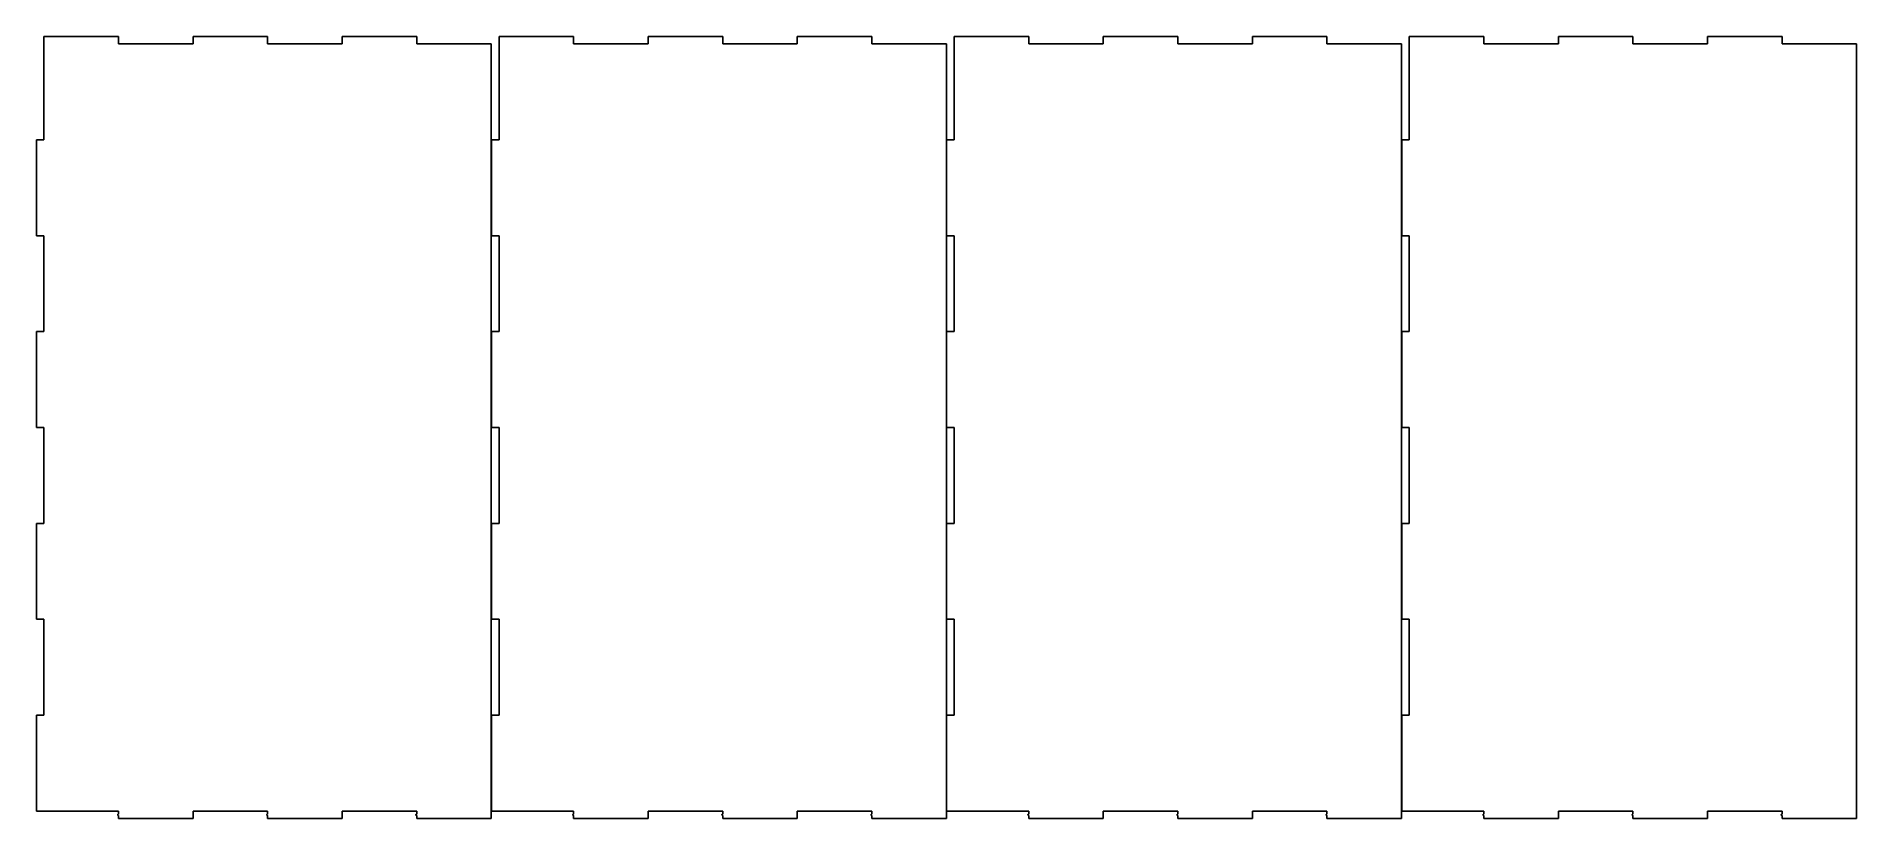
# Model space of a CAD drawing. Header units: metres. Extents: x -3 to 720, y -3 to 308.
import ezdxf

# ---------------------------------------------------------------- set-up
doc = ezdxf.new("R2010")
doc.units = ezdxf.units.M

msp = doc.modelspace()

# ---------------------------------------------------------------- linework, layer by layer
for p, q in [((29.6333, 307.8), (0, 307.8)), ((0, 307.8), (0, 266.7)), ((29.6333, 304.8), (29.6333, 307.8)), ((59.2667, 304.8), (29.6333, 304.8)), ((88.9, 307.8), (59.2667, 307.8)), ((59.2667, 307.8), (59.2667, 304.8)), ((88.9, 304.8), (88.9, 307.8)), ((118.533, 304.8), (88.9, 304.8)), ((148.167, 307.8), (118.533, 307.8)), ((118.533, 307.8), (118.533, 304.8)), ((148.167, 304.8), (148.167, 307.8)), ((177.8, 304.8), (148.167, 304.8)), ((177.8, -3), (177.8, 304.8)), ((210.533, 307.8), (180.9, 307.8)), ((180.9, 307.8), (180.9, 266.7)), ((210.533, 304.8), (210.533, 307.8)), ((240.167, 304.8), (210.533, 304.8)), ((269.8, 307.8), (240.167, 307.8)), ((240.167, 307.8), (240.167, 304.8)), ((269.8, 304.8), (269.8, 307.8)), ((299.433, 304.8), (269.8, 304.8)), ((329.067, 307.8), (299.433, 307.8)), ((299.433, 307.8), (299.433, 304.8)), ((329.067, 304.8), (329.067, 307.8)), ((358.7, 304.8), (329.067, 304.8)), ((358.7, 3), (358.7, 304.8)), ((391.433, 307.8), (361.8, 307.8)), ((361.8, 307.8), (361.8, 266.7)), ((391.433, 304.8), (391.433, 307.8)), ((421.067, 304.8), (391.433, 304.8)), ((450.7, 307.8), (421.067, 307.8)), ((421.067, 307.8), (421.067, 304.8)), ((450.7, 304.8), (450.7, 307.8)), ((480.333, 304.8), (450.7, 304.8)), ((509.967, 307.8), (480.333, 307.8)), ((480.333, 307.8), (480.333, 304.8)), ((509.967, 304.8), (509.967, 307.8)), ((539.6, 304.8), (509.967, 304.8)), ((539.6, -3), (539.6, 304.8)), ((572.333, 307.8), (542.7, 307.8)), ((542.7, 307.8), (542.7, 266.7)), ((572.333, 304.8), (572.333, 307.8)), ((601.967, 304.8), (572.333, 304.8)), ((631.6, 307.8), (601.967, 307.8)), ((601.967, 307.8), (601.967, 304.8)), ((631.6, 304.8), (631.6, 307.8)), ((661.233, 304.8), (631.6, 304.8)), ((690.867, 307.8), (661.233, 307.8)), ((661.233, 307.8), (661.233, 304.8)), ((690.867, 304.8), (690.867, 307.8)), ((720.5, 304.8), (690.867, 304.8)), ((720.5, -3), (720.5, 304.8)), ((0, 266.7), (-3, 266.7)), ((-3, 266.7), (-3, 228.6)), ((180.9, 266.7), (177.9, 266.7)), ((177.9, 266.7), (177.9, 228.6)), ((361.8, 266.7), (358.8, 266.7)), ((358.8, 266.7), (358.8, 228.6)), ((542.7, 266.7), (539.7, 266.7)), ((539.7, 266.7), (539.7, 228.6)), ((-3, 228.6), (0, 228.6)), ((0, 228.6), (0, 190.5)), ((177.9, 228.6), (180.9, 228.6)), ((180.9, 228.6), (180.9, 190.5)), ((358.8, 228.6), (361.8, 228.6)), ((361.8, 228.6), (361.8, 190.5)), ((539.7, 228.6), (542.7, 228.6)), ((542.7, 228.6), (542.7, 190.5)), ((0, 190.5), (-3, 190.5)), ((-3, 190.5), (-3, 152.4)), ((180.9, 190.5), (177.9, 190.5)), ((177.9, 190.5), (177.9, 152.4)), ((361.8, 190.5), (358.8, 190.5)), ((358.8, 190.5), (358.8, 152.4)), ((542.7, 190.5), (539.7, 190.5)), ((539.7, 190.5), (539.7, 152.4)), ((-3, 152.4), (0, 152.4)), ((0, 152.4), (0, 114.3)), ((177.9, 152.4), (180.9, 152.4)), ((180.9, 152.4), (180.9, 114.3)), ((358.8, 152.4), (361.8, 152.4)), ((361.8, 152.4), (361.8, 114.3)), ((539.7, 152.4), (542.7, 152.4)), ((542.7, 152.4), (542.7, 114.3)), ((0, 114.3), (-3, 114.3)), ((-3, 114.3), (-3, 76.2)), ((180.9, 114.3), (177.9, 114.3)), ((177.9, 114.3), (177.9, 76.2)), ((361.8, 114.3), (358.8, 114.3)), ((358.8, 114.3), (358.8, 76.2)), ((542.7, 114.3), (539.7, 114.3)), ((539.7, 114.3), (539.7, 76.2)), ((-3, 76.2), (0, 76.2)), ((0, 76.2), (0, 38.1)), ((177.9, 76.2), (180.9, 76.2)), ((180.9, 76.2), (180.9, 38.1)), ((358.8, 76.2), (361.8, 76.2)), ((361.8, 76.2), (361.8, 38.1)), ((539.7, 76.2), (542.7, 76.2)), ((542.7, 76.2), (542.7, 38.1)), ((0, 38.1), (-3, 38.1)), ((-3, 38.1), (-3, 0)), ((180.9, 38.1), (177.9, 38.1)), ((177.9, 38.1), (177.9, 0)), ((361.8, 38.1), (358.8, 38.1)), ((358.8, 38.1), (358.8, 0)), ((542.7, 38.1), (539.7, 38.1)), ((539.7, 38.1), (539.7, 0)), ((-3, 0), (29.6333, 0)), ((29.6333, 0), (29.6333, -1.2)), ((59.2667, 0), (88.9, 0)), ((59.2667, -3), (59.2667, 0)), ((88.9, 0), (88.9, -1.2)), ((118.533, -3), (118.533, 0)), ((118.533, 0), (148.167, 0)), ((148.167, 0), (148.167, -1.2)), ((177.9, 0), (210.533, 0)), ((210.533, 0), (210.533, -1.2)), ((240.167, 0), (269.8, 0)), ((240.167, -3), (240.167, 0)), ((269.8, 0), (269.8, -1.2)), ((299.433, -3), (299.433, 0)), ((299.433, 0), (329.067, 0)), ((329.067, 0), (329.067, -1.2)), ((358.7, -3), (358.7, 3)), ((358.7, 3), (358.7, 3)), ((358.8, 0), (391.433, 0)), ((391.433, 0), (391.433, -1.2)), ((421.067, 0), (450.7, 0)), ((421.067, -3), (421.067, 0)), ((450.7, 0), (450.7, -1.2)), ((480.333, -3), (480.333, 0)), ((480.333, 0), (509.967, 0)), ((509.967, 0), (509.967, -1.2)), ((539.7, 0), (572.333, 0)), ((572.333, 0), (572.333, -1.2)), ((601.967, 0), (631.6, 0)), ((601.967, -3), (601.967, 0)), ((631.6, 0), (631.6, -1.2)), ((661.233, -3), (661.233, 0)), ((661.233, 0), (690.867, 0)), ((690.867, 0), (690.867, -1.2)), ((29.335, -1.46863), (29.3333, -1.5)), ((29.3333, -1.5), (29.335, -1.53136)), ((29.3399, -1.43762), (29.335, -1.46863)), ((29.335, -1.53136), (29.3399, -1.56236)), ((29.348, -1.40729), (29.3399, -1.43762)), ((29.3399, -1.56236), (29.348, -1.5927)), ((29.3593, -1.37798), (29.348, -1.40729)), ((29.348, -1.5927), (29.3593, -1.62201)), ((29.3735, -1.34999), (29.3593, -1.37798)), ((29.3593, -1.62201), (29.3735, -1.64999)), ((29.3906, -1.32365), (29.3735, -1.34999)), ((29.3735, -1.64999), (29.3906, -1.67633)), ((29.4104, -1.29926), (29.3906, -1.32365)), ((29.3906, -1.67633), (29.4104, -1.70073)), ((29.4326, -1.27705), (29.4104, -1.29926)), ((29.4104, -1.70073), (29.4326, -1.72293)), ((29.457, -1.25729), (29.4326, -1.27705)), ((29.4326, -1.72293), (29.457, -1.74269)), ((29.4833, -1.24019), (29.457, -1.25729)), ((29.457, -1.74269), (29.4833, -1.7598)), ((29.5113, -1.22592), (29.4833, -1.24019)), ((29.4833, -1.7598), (29.5113, -1.77406)), ((29.5406, -1.21468), (29.5113, -1.22592)), ((29.5113, -1.77406), (29.5406, -1.78531)), ((29.571, -1.20654), (29.5406, -1.21468)), ((29.5406, -1.78531), (29.571, -1.79344)), ((29.602, -1.20163), (29.571, -1.20654)), ((29.571, -1.79344), (29.602, -1.79836)), ((29.6333, -1.2), (29.602, -1.20163)), ((29.602, -1.79836), (29.6333, -1.79999)), ((29.6333, -1.79999), (29.6333, -3)), ((29.6333, -3), (59.2667, -3)), ((88.6016, -1.46863), (88.6, -1.5)), ((88.6, -1.5), (88.6016, -1.53136)), ((88.6066, -1.43762), (88.6016, -1.46863)), ((88.6016, -1.53136), (88.6066, -1.56236)), ((88.6147, -1.40729), (88.6066, -1.43762)), ((88.6066, -1.56236), (88.6147, -1.5927)), ((88.6259, -1.37798), (88.6147, -1.40729)), ((88.6147, -1.5927), (88.6259, -1.62201)), ((88.6402, -1.34999), (88.6259, -1.37798)), ((88.6259, -1.62201), (88.6402, -1.64999)), ((88.6573, -1.32365), (88.6402, -1.34999)), ((88.6402, -1.64999), (88.6573, -1.67633)), ((88.677, -1.29926), (88.6573, -1.32365)), ((88.6573, -1.67633), (88.677, -1.70073)), ((88.6993, -1.27705), (88.677, -1.29926)), ((88.677, -1.70073), (88.6993, -1.72293)), ((88.7237, -1.25729), (88.6993, -1.27705)), ((88.6993, -1.72293), (88.7237, -1.74269)), ((88.75, -1.24019), (88.7237, -1.25729)), ((88.7237, -1.74269), (88.75, -1.7598)), ((88.778, -1.22592), (88.75, -1.24019)), ((88.75, -1.7598), (88.778, -1.77406)), ((88.8073, -1.21468), (88.778, -1.22592)), ((88.778, -1.77406), (88.8073, -1.78531)), ((88.8376, -1.20654), (88.8073, -1.21468)), ((88.8073, -1.78531), (88.8376, -1.79344)), ((88.8686, -1.20163), (88.8376, -1.20654)), ((88.8376, -1.79344), (88.8686, -1.79836)), ((88.9, -1.2), (88.8686, -1.20163)), ((88.8686, -1.79836), (88.9, -1.79999)), ((88.9, -1.79999), (88.9, -3)), ((88.9, -3), (118.533, -3)), ((147.868, -1.46863), (147.867, -1.5)), ((147.867, -1.5), (147.868, -1.53136)), ((147.873, -1.43762), (147.868, -1.46863)), ((147.868, -1.53136), (147.873, -1.56236)), ((147.881, -1.40729), (147.873, -1.43762)), ((147.873, -1.56236), (147.881, -1.5927)), ((147.893, -1.37798), (147.881, -1.40729)), ((147.881, -1.5927), (147.893, -1.62201)), ((147.907, -1.34999), (147.893, -1.37798)), ((147.893, -1.62201), (147.907, -1.64999)), ((147.924, -1.32365), (147.907, -1.34999)), ((147.907, -1.64999), (147.924, -1.67633)), ((147.944, -1.29926), (147.924, -1.32365)), ((147.924, -1.67633), (147.944, -1.70073)), ((147.966, -1.27705), (147.944, -1.29926)), ((147.944, -1.70073), (147.966, -1.72293)), ((147.99, -1.25729), (147.966, -1.27705)), ((147.966, -1.72293), (147.99, -1.74269)), ((148.017, -1.24019), (147.99, -1.25729)), ((147.99, -1.74269), (148.017, -1.7598)), ((148.045, -1.22592), (148.017, -1.24019)), ((148.017, -1.7598), (148.045, -1.77406)), ((148.074, -1.21468), (148.045, -1.22592)), ((148.045, -1.77406), (148.074, -1.78531)), ((148.104, -1.20654), (148.074, -1.21468)), ((148.074, -1.78531), (148.104, -1.79344)), ((148.135, -1.20163), (148.104, -1.20654)), ((148.104, -1.79344), (148.135, -1.79836)), ((148.167, -1.2), (148.135, -1.20163)), ((148.135, -1.79836), (148.167, -1.79999)), ((148.167, -1.79999), (148.167, -3)), ((148.167, -3), (177.8, -3)), ((210.235, -1.46863), (210.233, -1.5)), ((210.233, -1.5), (210.235, -1.53136)), ((210.24, -1.43762), (210.235, -1.46863)), ((210.235, -1.53136), (210.24, -1.56236)), ((210.248, -1.40729), (210.24, -1.43762)), ((210.24, -1.56236), (210.248, -1.5927)), ((210.259, -1.37798), (210.248, -1.40729)), ((210.248, -1.5927), (210.259, -1.62201)), ((210.274, -1.34999), (210.259, -1.37798)), ((210.259, -1.62201), (210.274, -1.64999)), ((210.291, -1.32365), (210.274, -1.34999)), ((210.274, -1.64999), (210.291, -1.67633)), ((210.31, -1.29926), (210.291, -1.32365)), ((210.291, -1.67633), (210.31, -1.70073)), ((210.333, -1.27705), (210.31, -1.29926)), ((210.31, -1.70073), (210.333, -1.72293)), ((210.357, -1.25729), (210.333, -1.27705)), ((210.333, -1.72293), (210.357, -1.74269)), ((210.383, -1.24019), (210.357, -1.25729)), ((210.357, -1.74269), (210.383, -1.7598)), ((210.411, -1.22592), (210.383, -1.24019)), ((210.383, -1.7598), (210.411, -1.77406)), ((210.441, -1.21468), (210.411, -1.22592)), ((210.411, -1.77406), (210.441, -1.78531)), ((210.471, -1.20654), (210.441, -1.21468)), ((210.441, -1.78531), (210.471, -1.79344)), ((210.502, -1.20163), (210.471, -1.20654)), ((210.471, -1.79344), (210.502, -1.79836)), ((210.533, -1.2), (210.502, -1.20163)), ((210.502, -1.79836), (210.533, -1.79999)), ((210.533, -1.79999), (210.533, -3)), ((210.533, -3), (240.167, -3)), ((269.502, -1.46863), (269.5, -1.5)), ((269.5, -1.5), (269.502, -1.53136)), ((269.507, -1.43762), (269.502, -1.46863)), ((269.502, -1.53136), (269.507, -1.56236)), ((269.515, -1.40729), (269.507, -1.43762)), ((269.507, -1.56236), (269.515, -1.5927)), ((269.526, -1.37798), (269.515, -1.40729)), ((269.515, -1.5927), (269.526, -1.62201)), ((269.54, -1.34999), (269.526, -1.37798)), ((269.526, -1.62201), (269.54, -1.64999)), ((269.557, -1.32365), (269.54, -1.34999)), ((269.54, -1.64999), (269.557, -1.67633)), ((269.577, -1.29926), (269.557, -1.32365)), ((269.557, -1.67633), (269.577, -1.70073)), ((269.599, -1.27705), (269.577, -1.29926)), ((269.577, -1.70073), (269.599, -1.72293)), ((269.624, -1.25729), (269.599, -1.27705)), ((269.599, -1.72293), (269.624, -1.74269)), ((269.65, -1.24019), (269.624, -1.25729)), ((269.624, -1.74269), (269.65, -1.7598)), ((269.678, -1.22592), (269.65, -1.24019)), ((269.65, -1.7598), (269.678, -1.77406)), ((269.707, -1.21468), (269.678, -1.22592)), ((269.678, -1.77406), (269.707, -1.78531)), ((269.738, -1.20654), (269.707, -1.21468)), ((269.707, -1.78531), (269.738, -1.79344)), ((269.769, -1.20163), (269.738, -1.20654)), ((269.738, -1.79344), (269.769, -1.79836)), ((269.8, -1.2), (269.769, -1.20163)), ((269.769, -1.79836), (269.8, -1.79999)), ((269.8, -1.79999), (269.8, -3)), ((269.8, -3), (299.433, -3)), ((328.768, -1.46863), (328.767, -1.5)), ((328.767, -1.5), (328.768, -1.53136)), ((328.773, -1.43762), (328.768, -1.46863)), ((328.768, -1.53136), (328.773, -1.56236)), ((328.781, -1.40729), (328.773, -1.43762)), ((328.773, -1.56236), (328.781, -1.5927)), ((328.793, -1.37798), (328.781, -1.40729)), ((328.781, -1.5927), (328.793, -1.62201)), ((328.807, -1.34999), (328.793, -1.37798)), ((328.793, -1.62201), (328.807, -1.64999)), ((328.824, -1.32365), (328.807, -1.34999)), ((328.807, -1.64999), (328.824, -1.67633)), ((328.844, -1.29926), (328.824, -1.32365)), ((328.824, -1.67633), (328.844, -1.70073)), ((328.866, -1.27705), (328.844, -1.29926)), ((328.844, -1.70073), (328.866, -1.72293)), ((328.89, -1.25729), (328.866, -1.27705)), ((328.866, -1.72293), (328.89, -1.74269)), ((328.917, -1.24019), (328.89, -1.25729)), ((328.89, -1.74269), (328.917, -1.7598)), ((328.945, -1.22592), (328.917, -1.24019)), ((328.917, -1.7598), (328.945, -1.77406)), ((328.974, -1.21468), (328.945, -1.22592)), ((328.945, -1.77406), (328.974, -1.78531)), ((329.004, -1.20654), (328.974, -1.21468)), ((328.974, -1.78531), (329.004, -1.79344)), ((329.035, -1.20163), (329.004, -1.20654)), ((329.004, -1.79344), (329.035, -1.79836)), ((329.067, -1.2), (329.035, -1.20163)), ((329.035, -1.79836), (329.067, -1.79999)), ((329.067, -1.79999), (329.067, -3)), ((329.067, -3), (358.7, -3)), ((391.135, -1.46863), (391.133, -1.5)), ((391.133, -1.5), (391.135, -1.53136)), ((391.14, -1.43762), (391.135, -1.46863)), ((391.135, -1.53136), (391.14, -1.56236)), ((391.148, -1.40729), (391.14, -1.43762)), ((391.14, -1.56236), (391.148, -1.5927)), ((391.159, -1.37798), (391.148, -1.40729)), ((391.148, -1.5927), (391.159, -1.62201)), ((391.174, -1.34999), (391.159, -1.37798)), ((391.159, -1.62201), (391.174, -1.64999)), ((391.191, -1.32365), (391.174, -1.34999)), ((391.174, -1.64999), (391.191, -1.67633)), ((391.21, -1.29926), (391.191, -1.32365)), ((391.191, -1.67633), (391.21, -1.70073)), ((391.233, -1.27705), (391.21, -1.29926)), ((391.21, -1.70073), (391.233, -1.72293)), ((391.257, -1.25729), (391.233, -1.27705)), ((391.233, -1.72293), (391.257, -1.74269)), ((391.283, -1.24019), (391.257, -1.25729)), ((391.257, -1.74269), (391.283, -1.7598)), ((391.311, -1.22592), (391.283, -1.24019)), ((391.283, -1.7598), (391.311, -1.77406)), ((391.341, -1.21468), (391.311, -1.22592)), ((391.311, -1.77406), (391.341, -1.78531)), ((391.371, -1.20654), (391.341, -1.21468)), ((391.341, -1.78531), (391.371, -1.79344)), ((391.402, -1.20163), (391.371, -1.20654)), ((391.371, -1.79344), (391.402, -1.79836)), ((391.433, -1.2), (391.402, -1.20163)), ((391.402, -1.79836), (391.433, -1.79999)), ((391.433, -1.79999), (391.433, -3)), ((391.433, -3), (421.067, -3)), ((450.402, -1.46863), (450.4, -1.5)), ((450.4, -1.5), (450.402, -1.53136)), ((450.407, -1.43762), (450.402, -1.46863)), ((450.402, -1.53136), (450.407, -1.56236)), ((450.415, -1.40729), (450.407, -1.43762)), ((450.407, -1.56236), (450.415, -1.5927)), ((450.426, -1.37798), (450.415, -1.40729)), ((450.415, -1.5927), (450.426, -1.62201)), ((450.44, -1.34999), (450.426, -1.37798)), ((450.426, -1.62201), (450.44, -1.64999)), ((450.457, -1.32365), (450.44, -1.34999)), ((450.44, -1.64999), (450.457, -1.67633)), ((450.477, -1.29926), (450.457, -1.32365)), ((450.457, -1.67633), (450.477, -1.70073)), ((450.499, -1.27705), (450.477, -1.29926)), ((450.477, -1.70073), (450.499, -1.72293)), ((450.524, -1.25729), (450.499, -1.27705)), ((450.499, -1.72293), (450.524, -1.74269)), ((450.55, -1.24019), (450.524, -1.25729)), ((450.524, -1.74269), (450.55, -1.7598)), ((450.578, -1.22592), (450.55, -1.24019)), ((450.55, -1.7598), (450.578, -1.77406)), ((450.607, -1.21468), (450.578, -1.22592)), ((450.578, -1.77406), (450.607, -1.78531)), ((450.638, -1.20654), (450.607, -1.21468)), ((450.607, -1.78531), (450.638, -1.79344)), ((450.669, -1.20163), (450.638, -1.20654)), ((450.638, -1.79344), (450.669, -1.79836)), ((450.7, -1.2), (450.669, -1.20163)), ((450.669, -1.79836), (450.7, -1.79999)), ((450.7, -1.79999), (450.7, -3)), ((450.7, -3), (480.333, -3)), ((509.668, -1.46863), (509.667, -1.5)), ((509.667, -1.5), (509.668, -1.53136)), ((509.673, -1.43762), (509.668, -1.46863)), ((509.668, -1.53136), (509.673, -1.56236)), ((509.681, -1.40729), (509.673, -1.43762)), ((509.673, -1.56236), (509.681, -1.5927)), ((509.693, -1.37798), (509.681, -1.40729)), ((509.681, -1.5927), (509.693, -1.62201)), ((509.707, -1.34999), (509.693, -1.37798)), ((509.693, -1.62201), (509.707, -1.64999)), ((509.724, -1.32365), (509.707, -1.34999)), ((509.707, -1.64999), (509.724, -1.67633)), ((509.744, -1.29926), (509.724, -1.32365)), ((509.724, -1.67633), (509.744, -1.70073)), ((509.766, -1.27705), (509.744, -1.29926)), ((509.744, -1.70073), (509.766, -1.72293)), ((509.79, -1.25729), (509.766, -1.27705)), ((509.766, -1.72293), (509.79, -1.74269)), ((509.817, -1.24019), (509.79, -1.25729)), ((509.79, -1.74269), (509.817, -1.7598)), ((509.845, -1.22592), (509.817, -1.24019)), ((509.817, -1.7598), (509.845, -1.77406)), ((509.874, -1.21468), (509.845, -1.22592)), ((509.845, -1.77406), (509.874, -1.78531)), ((509.904, -1.20654), (509.874, -1.21468)), ((509.874, -1.78531), (509.904, -1.79344)), ((509.935, -1.20163), (509.904, -1.20654)), ((509.904, -1.79344), (509.935, -1.79836)), ((509.967, -1.2), (509.935, -1.20163)), ((509.935, -1.79836), (509.967, -1.79999)), ((509.967, -1.79999), (509.967, -3)), ((509.967, -3), (539.6, -3)), ((572.035, -1.46863), (572.033, -1.5)), ((572.033, -1.5), (572.035, -1.53136)), ((572.04, -1.43762), (572.035, -1.46863)), ((572.035, -1.53136), (572.04, -1.56236)), ((572.048, -1.40729), (572.04, -1.43762)), ((572.04, -1.56236), (572.048, -1.5927)), ((572.059, -1.37798), (572.048, -1.40729)), ((572.048, -1.5927), (572.059, -1.62201)), ((572.074, -1.34999), (572.059, -1.37798)), ((572.059, -1.62201), (572.074, -1.64999)), ((572.091, -1.32365), (572.074, -1.34999)), ((572.074, -1.64999), (572.091, -1.67633)), ((572.11, -1.29926), (572.091, -1.32365)), ((572.091, -1.67633), (572.11, -1.70073)), ((572.133, -1.27705), (572.11, -1.29926)), ((572.11, -1.70073), (572.133, -1.72293)), ((572.157, -1.25729), (572.133, -1.27705)), ((572.133, -1.72293), (572.157, -1.74269)), ((572.183, -1.24019), (572.157, -1.25729)), ((572.157, -1.74269), (572.183, -1.7598)), ((572.211, -1.22592), (572.183, -1.24019)), ((572.183, -1.7598), (572.211, -1.77406)), ((572.241, -1.21468), (572.211, -1.22592)), ((572.211, -1.77406), (572.241, -1.78531)), ((572.271, -1.20654), (572.241, -1.21468)), ((572.241, -1.78531), (572.271, -1.79344)), ((572.302, -1.20163), (572.271, -1.20654)), ((572.271, -1.79344), (572.302, -1.79836)), ((572.333, -1.2), (572.302, -1.20163)), ((572.302, -1.79836), (572.333, -1.79999)), ((572.333, -1.79999), (572.333, -3)), ((572.333, -3), (601.967, -3)), ((631.302, -1.46863), (631.3, -1.5)), ((631.3, -1.5), (631.302, -1.53136)), ((631.307, -1.43762), (631.302, -1.46863)), ((631.302, -1.53136), (631.307, -1.56236)), ((631.315, -1.40729), (631.307, -1.43762)), ((631.307, -1.56236), (631.315, -1.5927)), ((631.326, -1.37798), (631.315, -1.40729)), ((631.315, -1.5927), (631.326, -1.62201)), ((631.34, -1.34999), (631.326, -1.37798)), ((631.326, -1.62201), (631.34, -1.64999)), ((631.357, -1.32365), (631.34, -1.34999)), ((631.34, -1.64999), (631.357, -1.67633)), ((631.377, -1.29926), (631.357, -1.32365)), ((631.357, -1.67633), (631.377, -1.70073)), ((631.399, -1.27705), (631.377, -1.29926)), ((631.377, -1.70073), (631.399, -1.72293)), ((631.424, -1.25729), (631.399, -1.27705)), ((631.399, -1.72293), (631.424, -1.74269)), ((631.45, -1.24019), (631.424, -1.25729)), ((631.424, -1.74269), (631.45, -1.7598)), ((631.478, -1.22592), (631.45, -1.24019)), ((631.45, -1.7598), (631.478, -1.77406)), ((631.507, -1.21468), (631.478, -1.22592)), ((631.478, -1.77406), (631.507, -1.78531)), ((631.538, -1.20654), (631.507, -1.21468)), ((631.507, -1.78531), (631.538, -1.79344)), ((631.569, -1.20163), (631.538, -1.20654)), ((631.538, -1.79344), (631.569, -1.79836)), ((631.6, -1.2), (631.569, -1.20163)), ((631.569, -1.79836), (631.6, -1.79999)), ((631.6, -1.79999), (631.6, -3)), ((631.6, -3), (661.233, -3)), ((690.568, -1.46863), (690.567, -1.5)), ((690.567, -1.5), (690.568, -1.53136)), ((690.573, -1.43762), (690.568, -1.46863)), ((690.568, -1.53136), (690.573, -1.56236)), ((690.581, -1.40729), (690.573, -1.43762)), ((690.573, -1.56236), (690.581, -1.5927)), ((690.593, -1.37798), (690.581, -1.40729)), ((690.581, -1.5927), (690.593, -1.62201)), ((690.607, -1.34999), (690.593, -1.37798)), ((690.593, -1.62201), (690.607, -1.64999)), ((690.624, -1.32365), (690.607, -1.34999)), ((690.607, -1.64999), (690.624, -1.67633)), ((690.644, -1.29926), (690.624, -1.32365)), ((690.624, -1.67633), (690.644, -1.70073)), ((690.666, -1.27705), (690.644, -1.29926)), ((690.644, -1.70073), (690.666, -1.72293)), ((690.69, -1.25729), (690.666, -1.27705)), ((690.666, -1.72293), (690.69, -1.74269)), ((690.717, -1.24019), (690.69, -1.25729)), ((690.69, -1.74269), (690.717, -1.7598)), ((690.745, -1.22592), (690.717, -1.24019)), ((690.717, -1.7598), (690.745, -1.77406)), ((690.774, -1.21468), (690.745, -1.22592)), ((690.745, -1.77406), (690.774, -1.78531)), ((690.804, -1.20654), (690.774, -1.21468)), ((690.774, -1.78531), (690.804, -1.79344)), ((690.835, -1.20163), (690.804, -1.20654)), ((690.804, -1.79344), (690.835, -1.79836)), ((690.867, -1.2), (690.835, -1.20163)), ((690.835, -1.79836), (690.867, -1.79999)), ((690.867, -1.79999), (690.867, -3)), ((690.867, -3), (720.5, -3))]:
    msp.add_line(p, q)

doc.saveas('drawing.dxf')
